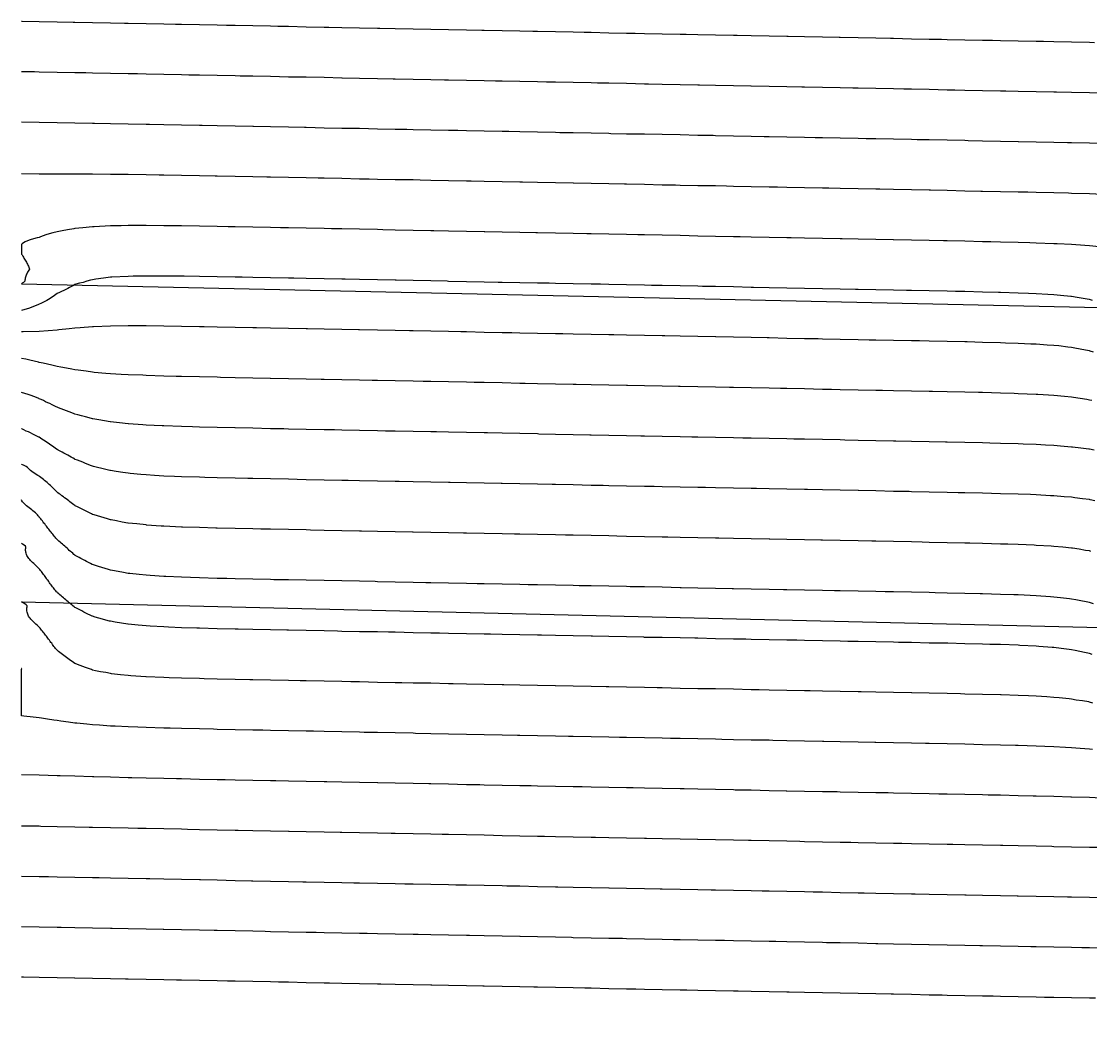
# Model space of a CAD drawing. Header units: metres. Extents: x 2418 to 4584, y 40 to 163.
# Drawn here: x 2418.3 to 2548.5, y 40 to 162.1 of the extents above; entities that cross this region are included whole.
import ezdxf

# ---------------------------------------------------------------- set-up
doc = ezdxf.new("R2010")
doc.units = ezdxf.units.M
for name, color, linetype in [('Contour_Level_10', 7, 'Continuous'), ('Contour_Level_11', 7, 'Continuous'), ('Contour_Level_12', 7, 'Continuous'), ('Contour_Level_13', 7, 'Continuous'), ('Contour_Level_14', 7, 'Continuous'), ('Contour_Level_15', 7, 'Continuous'), ('Contour_Level_16', 7, 'Continuous'), ('Contour_Level_17', 7, 'Continuous'), ('Contour_Level_18', 7, 'Continuous'), ('Contour_Level_19', 7, 'Continuous'), ('Contour_Level_20', 7, 'Continuous'), ('Contour_Level_21', 7, 'Continuous'), ('Contour_Level_22', 7, 'Continuous'), ('Contour_Level_23', 7, 'Continuous'), ('Contour_Level_24', 7, 'Continuous'), ('Contour_Level_25', 7, 'Continuous'), ('Contour_Level_26', 7, 'Continuous'), ('Contour_Level_27', 7, 'Continuous'), ('Contour_Level_8', 7, 'Continuous'), ('Contour_Level_9', 7, 'Continuous')]:
    doc.layers.add(name, color=color, linetype=linetype)

msp = doc.modelspace()

# ---------------------------------------------------------------- linework, layer by layer
at = {"layer": 'Contour_Level_10'}
msp.add_lwpolyline([(2550.55, 147.26), (2548.38, 147.31), (2546.22, 147.35), (2545.7, 147.36), (2544.05, 147.4), (2541.88, 147.44), (2539.74, 147.49), (2539.71, 147.49), (2537.54, 147.53), (2535.38, 147.57), (2533.61, 147.61), (2533.21, 147.62), (2531.04, 147.66), (2528.87, 147.7), (2527.42, 147.73), (2526.7, 147.75), (2524.54, 147.79), (2522.37, 147.83), (2521.2, 147.86), (2520.2, 147.88), (2518.03, 147.92), (2515.86, 147.96), (2514.99, 147.98), (2513.69, 148), (2511.53, 148.05), (2509.36, 148.09), (2508.77, 148.1), (2507.19, 148.13), (2505.02, 148.18), (2502.85, 148.22), (2502.55, 148.23), (2500.69, 148.26), (2498.52, 148.31), (2496.35, 148.35), (2496.33, 148.35), (2494.18, 148.39), (2492.01, 148.43), (2490.11, 148.47), (2489.85, 148.48), (2487.68, 148.52), (2485.51, 148.56), (2483.9, 148.59), (2483.34, 148.61), (2481.17, 148.65), (2479.01, 148.69), (2477.68, 148.72), (2476.84, 148.73), (2474.67, 148.78), (2472.5, 148.82), (2471.46, 148.84), (2470.33, 148.86), (2468.17, 148.91), (2466, 148.95), (2465.24, 148.96), (2463.83, 148.99), (2461.66, 149.03), (2459.49, 149.08), (2459.02, 149.09), (2457.33, 149.12), (2455.16, 149.16), (2452.99, 149.21), (2452.8, 149.21), (2450.82, 149.25), (2448.65, 149.29), (2446.57, 149.33), (2446.48, 149.34), (2444.32, 149.38), (2442.15, 149.42), (2440.31, 149.46), (2439.98, 149.46), (2437.81, 149.5), (2435.64, 149.55), (2433.9, 149.58), (2433.48, 149.59), (2431.31, 149.63), (2429.14, 149.67), (2427.2, 149.7), (2426.97, 149.71), (2424.8, 149.75), (2422.64, 149.78), (2420.47, 149.83), (2420.45, 149.83), (2418.3, 149.87)], dxfattribs=at)
at = {"layer": 'Contour_Level_11'}
msp.add_lwpolyline([(2549.93, 141.08), (2548.38, 141.13), (2546.22, 141.2), (2545.85, 141.21), (2544.05, 141.25), (2541.88, 141.31), (2540.88, 141.33), (2539.71, 141.36), (2537.54, 141.4), (2535.38, 141.45), (2535.14, 141.45), (2533.21, 141.49), (2531.04, 141.54), (2529.04, 141.58), (2528.87, 141.58), (2526.7, 141.62), (2524.54, 141.67), (2522.84, 141.7), (2522.37, 141.71), (2520.2, 141.75), (2518.03, 141.8), (2516.63, 141.82), (2515.86, 141.84), (2513.69, 141.88), (2511.53, 141.92), (2510.41, 141.95), (2509.36, 141.97), (2507.19, 142.01), (2505.02, 142.05), (2504.19, 142.07), (2502.85, 142.1), (2500.69, 142.14), (2498.52, 142.18), (2497.97, 142.19), (2496.35, 142.22), (2494.18, 142.27), (2492.01, 142.31), (2491.76, 142.32), (2489.85, 142.35), (2487.68, 142.4), (2485.54, 142.44), (2485.51, 142.44), (2483.34, 142.48), (2481.17, 142.52), (2479.32, 142.56), (2479.01, 142.57), (2476.84, 142.61), (2474.67, 142.65), (2473.1, 142.68), (2472.5, 142.7), (2470.33, 142.74), (2468.17, 142.78), (2466.88, 142.81), (2466, 142.83), (2463.83, 142.87), (2461.66, 142.91), (2460.66, 142.93), (2459.49, 142.95), (2457.33, 143), (2455.16, 143.04), (2454.44, 143.05), (2452.99, 143.08), (2450.82, 143.13), (2448.65, 143.17), (2448.21, 143.18), (2446.48, 143.21), (2444.32, 143.25), (2442.15, 143.3), (2441.89, 143.3), (2439.98, 143.34), (2437.81, 143.38), (2435.64, 143.41), (2435.07, 143.42), (2433.48, 143.45), (2431.31, 143.48), (2429.14, 143.5), (2426.97, 143.52), (2424.8, 143.53), (2422.64, 143.54), (2421.31, 143.55), (2420.47, 143.55), (2418.3, 143.59)], dxfattribs=at)
at = {"layer": 'Contour_Level_12'}
msp.add_lwpolyline([(2549.59, 134.68), (2548.41, 134.8), (2548.38, 134.81), (2546.71, 134.93), (2546.22, 134.96), (2544.46, 135.05), (2544.05, 135.07), (2541.88, 135.15), (2541.13, 135.17), (2539.71, 135.22), (2537.54, 135.27), (2536.39, 135.3), (2535.38, 135.32), (2533.21, 135.37), (2531.04, 135.41), (2530.61, 135.42), (2528.87, 135.46), (2526.7, 135.5), (2524.54, 135.54), (2524.47, 135.54), (2522.37, 135.59), (2520.2, 135.63), (2518.27, 135.67), (2518.03, 135.67), (2515.86, 135.71), (2513.69, 135.76), (2512.05, 135.79), (2511.53, 135.8), (2509.36, 135.84), (2507.19, 135.89), (2505.83, 135.91), (2505.02, 135.93), (2502.85, 135.97), (2500.69, 136.01), (2499.62, 136.04), (2498.52, 136.06), (2496.35, 136.1), (2494.18, 136.14), (2493.4, 136.16), (2492.01, 136.19), (2489.85, 136.23), (2487.68, 136.27), (2487.18, 136.28), (2485.51, 136.32), (2483.34, 136.36), (2481.17, 136.4), (2480.96, 136.41), (2479.01, 136.44), (2476.84, 136.49), (2474.74, 136.53), (2474.67, 136.53), (2472.5, 136.57), (2470.33, 136.62), (2468.53, 136.65), (2468.17, 136.66), (2466, 136.7), (2463.83, 136.74), (2462.31, 136.77), (2461.66, 136.79), (2459.49, 136.83), (2457.33, 136.87), (2456.09, 136.9), (2455.16, 136.92), (2452.99, 136.96), (2450.82, 137), (2449.85, 137.02), (2448.65, 137.04), (2446.48, 137.09), (2444.32, 137.13), (2443.5, 137.14), (2442.15, 137.17), (2439.98, 137.21), (2437.81, 137.24), (2436.06, 137.27), (2435.64, 137.27), (2433.48, 137.29), (2431.31, 137.28), (2430.45, 137.27), (2429.14, 137.24), (2427.18, 137.14), (2426.97, 137.13), (2425.8, 137.02), (2424.8, 136.92), (2424.67, 136.9), (2423.93, 136.77), (2423.26, 136.65), (2422.65, 136.53), (2422.64, 136.53), (2422.14, 136.41), (2421.69, 136.28), (2421.29, 136.16), (2420.94, 136.04), (2420.63, 135.91), (2420.47, 135.84), (2420.24, 135.79), (2419.76, 135.67), (2419.36, 135.54), (2419.03, 135.42), (2418.77, 135.3), (2418.56, 135.17), (2418.39, 135.05), (2418.3, 134.96), (2418.3, 133.86), (2418.32, 133.82), (2418.39, 133.7), (2418.46, 133.57), (2418.54, 133.45), (2418.61, 133.33), (2418.69, 133.2), (2418.77, 133.08), (2418.84, 132.96), (2418.91, 132.83), (2418.98, 132.71), (2419.04, 132.59), (2419.1, 132.47), (2419.16, 132.34), (2419.21, 132.22), (2419.26, 132.1), (2419.28, 131.97), (2419.2, 131.85), (2419.13, 131.73), (2419.06, 131.6), (2419, 131.48), (2418.94, 131.36), (2418.89, 131.23), (2418.84, 131.11), (2418.8, 130.99), (2418.78, 130.86), (2418.75, 130.74), (2418.74, 130.62), (2418.72, 130.5), (2418.55, 130.37), (2418.38, 130.25), (2418.3, 130.19), (2557.06, 127.13)], dxfattribs=at)
at = {"layer": 'Contour_Level_13'}
msp.add_lwpolyline([(2548.76, 128.16), (2548.38, 128.27), (2548.34, 128.28), (2547.63, 128.4), (2546.91, 128.53), (2546.22, 128.64), (2546.13, 128.65), (2544.87, 128.77), (2544.05, 128.85), (2543.31, 128.89), (2541.88, 128.98), (2540.96, 129.02), (2539.71, 129.07), (2537.54, 129.14), (2537.32, 129.14), (2535.38, 129.19), (2533.21, 129.24), (2532.08, 129.26), (2531.04, 129.29), (2528.87, 129.33), (2526.7, 129.38), (2526.09, 129.39), (2524.54, 129.42), (2522.37, 129.46), (2520.2, 129.5), (2519.91, 129.51), (2518.03, 129.55), (2515.86, 129.59), (2513.69, 129.63), (2513.69, 129.63), (2511.53, 129.68), (2509.36, 129.72), (2507.48, 129.76), (2507.19, 129.76), (2505.02, 129.81), (2502.85, 129.85), (2501.26, 129.88), (2500.69, 129.89), (2498.52, 129.93), (2496.35, 129.98), (2495.04, 130), (2494.18, 130.02), (2492.01, 130.06), (2489.85, 130.11), (2488.82, 130.13), (2487.68, 130.15), (2485.51, 130.19), (2483.34, 130.23), (2482.6, 130.25), (2481.17, 130.28), (2479.01, 130.32), (2476.84, 130.36), (2476.39, 130.37), (2474.67, 130.41), (2472.5, 130.45), (2470.33, 130.49), (2470.17, 130.5), (2468.17, 130.54), (2466, 130.58), (2463.95, 130.62), (2463.83, 130.62), (2461.66, 130.66), (2459.49, 130.71), (2457.73, 130.74), (2457.33, 130.75), (2455.16, 130.79), (2452.99, 130.84), (2451.5, 130.86), (2450.82, 130.88), (2448.65, 130.92), (2446.48, 130.96), (2445.2, 130.99), (2444.32, 131), (2442.15, 131.05), (2439.98, 131.08), (2438.14, 131.11), (2437.81, 131.12), (2435.64, 131.14), (2433.48, 131.14), (2431.91, 131.11), (2431.31, 131.1), (2429.33, 130.99), (2429.14, 130.98), (2428.29, 130.86), (2427.35, 130.74), (2426.97, 130.69), (2426.71, 130.62), (2426.27, 130.5), (2425.83, 130.37), (2425.38, 130.25), (2424.94, 130.13), (2424.8, 130.09), (2424.64, 130), (2424.41, 129.88), (2424.18, 129.76), (2423.94, 129.63), (2423.7, 129.51), (2423.45, 129.39), (2423.2, 129.26), (2422.94, 129.14), (2422.66, 129.02), (2422.64, 129.01), (2422.5, 128.89), (2422.33, 128.77), (2422.16, 128.65), (2421.98, 128.53), (2421.79, 128.4), (2421.59, 128.28), (2421.38, 128.16), (2421.15, 128.03), (2420.91, 127.91), (2420.65, 127.79), (2420.47, 127.71), (2420.37, 127.66), (2420.09, 127.54), (2419.79, 127.42), (2419.5, 127.29), (2419.17, 127.17), (2418.73, 127.05), (2418.3, 126.94)], dxfattribs=at)
at = {"layer": 'Contour_Level_14'}
msp.add_lwpolyline([(2548.87, 121.88), (2548.48, 122), (2548.38, 122.03), (2547.9, 122.12), (2547.24, 122.25), (2546.59, 122.37), (2546.22, 122.44), (2545.74, 122.49), (2544.64, 122.62), (2544.05, 122.68), (2543.24, 122.74), (2541.88, 122.83), (2541.25, 122.86), (2539.71, 122.93), (2538.15, 122.98), (2537.54, 123.01), (2535.38, 123.06), (2533.49, 123.11), (2533.21, 123.11), (2531.04, 123.16), (2528.87, 123.21), (2527.69, 123.23), (2526.7, 123.25), (2524.54, 123.29), (2522.37, 123.34), (2521.54, 123.35), (2520.2, 123.38), (2518.03, 123.42), (2515.86, 123.47), (2515.33, 123.48), (2513.69, 123.51), (2511.53, 123.55), (2509.36, 123.6), (2509.12, 123.6), (2507.19, 123.64), (2505.02, 123.68), (2502.9, 123.72), (2502.85, 123.72), (2500.69, 123.77), (2498.52, 123.81), (2496.68, 123.85), (2496.35, 123.85), (2494.18, 123.9), (2492.01, 123.94), (2490.46, 123.97), (2489.85, 123.98), (2487.68, 124.03), (2485.51, 124.07), (2484.25, 124.09), (2483.34, 124.11), (2481.17, 124.15), (2479.01, 124.2), (2478.03, 124.22), (2476.84, 124.24), (2474.67, 124.28), (2472.5, 124.33), (2471.81, 124.34), (2470.33, 124.37), (2468.17, 124.41), (2466, 124.45), (2465.59, 124.46), (2463.83, 124.5), (2461.66, 124.54), (2459.49, 124.58), (2459.37, 124.59), (2457.33, 124.63), (2455.16, 124.67), (2453.15, 124.71), (2452.99, 124.71), (2450.82, 124.75), (2448.65, 124.8), (2446.92, 124.83), (2446.48, 124.84), (2444.32, 124.88), (2442.15, 124.93), (2440.56, 124.95), (2439.98, 124.97), (2437.81, 125), (2435.64, 125.04), (2433.48, 125.06), (2431.31, 125.07), (2429.14, 125.04), (2427.09, 124.95), (2426.97, 124.95), (2425.46, 124.83), (2424.8, 124.79), (2424.13, 124.71), (2422.88, 124.59), (2422.64, 124.56), (2421.58, 124.46), (2420.47, 124.38), (2418.53, 124.34), (2418.3, 124.34)], dxfattribs=at)
at = {"layer": 'Contour_Level_15'}
msp.add_lwpolyline([(2548.68, 115.97), (2548.38, 116.04), (2548.06, 116.09), (2547.26, 116.21), (2546.46, 116.34), (2546.22, 116.37), (2545.33, 116.46), (2544.06, 116.58), (2544.05, 116.58), (2542.09, 116.71), (2541.88, 116.72), (2539.71, 116.81), (2539.21, 116.83), (2537.54, 116.88), (2535.38, 116.94), (2534.89, 116.95), (2533.21, 116.99), (2531.04, 117.04), (2529.27, 117.08), (2528.87, 117.08), (2526.7, 117.13), (2524.54, 117.17), (2523.17, 117.2), (2522.37, 117.21), (2520.2, 117.26), (2518.03, 117.3), (2516.98, 117.32), (2515.86, 117.34), (2513.69, 117.39), (2511.53, 117.43), (2510.76, 117.44), (2509.36, 117.47), (2507.19, 117.52), (2505.02, 117.56), (2504.54, 117.57), (2502.85, 117.6), (2500.69, 117.64), (2498.52, 117.69), (2498.32, 117.69), (2496.35, 117.73), (2494.18, 117.77), (2492.11, 117.81), (2492.01, 117.82), (2489.85, 117.86), (2487.68, 117.9), (2485.89, 117.94), (2485.51, 117.94), (2483.34, 117.99), (2481.17, 118.03), (2479.67, 118.06), (2479.01, 118.07), (2476.84, 118.12), (2474.67, 118.16), (2473.45, 118.18), (2472.5, 118.2), (2470.33, 118.24), (2468.17, 118.29), (2467.23, 118.31), (2466, 118.33), (2463.83, 118.37), (2461.66, 118.42), (2461.02, 118.43), (2459.49, 118.46), (2457.33, 118.5), (2455.16, 118.55), (2454.8, 118.55), (2452.99, 118.59), (2450.82, 118.63), (2448.65, 118.67), (2448.61, 118.68), (2446.48, 118.72), (2444.32, 118.76), (2442.57, 118.8), (2442.15, 118.81), (2439.98, 118.85), (2437.81, 118.9), (2437.14, 118.92), (2435.64, 118.96), (2433.48, 119.03), (2433.08, 119.05), (2431.31, 119.12), (2430.44, 119.17), (2429.14, 119.24), (2428.59, 119.29), (2427.15, 119.41), (2426.97, 119.43), (2426.17, 119.54), (2425.21, 119.66), (2424.8, 119.71), (2424.44, 119.78), (2423.8, 119.91), (2423.12, 120.03), (2422.64, 120.11), (2422.48, 120.15), (2422, 120.28), (2421.5, 120.4), (2420.96, 120.52), (2420.47, 120.63), (2420.39, 120.65), (2419.85, 120.77), (2419.33, 120.89), (2418.83, 121.02), (2418.3, 121.11)], dxfattribs=at)
at = {"layer": 'Contour_Level_16'}
msp.add_lwpolyline([(2548.96, 109.93), (2548.38, 110.05), (2548.31, 110.06), (2547.32, 110.18), (2546.33, 110.3), (2546.22, 110.32), (2544.88, 110.43), (2544.05, 110.49), (2543.02, 110.55), (2541.88, 110.61), (2540.33, 110.67), (2539.71, 110.7), (2537.54, 110.76), (2536.27, 110.8), (2535.38, 110.82), (2533.21, 110.87), (2531.04, 110.92), (2530.85, 110.92), (2528.87, 110.96), (2526.7, 111), (2524.8, 111.04), (2524.54, 111.05), (2522.37, 111.09), (2520.2, 111.13), (2518.61, 111.17), (2518.03, 111.18), (2515.86, 111.22), (2513.69, 111.26), (2512.4, 111.29), (2511.53, 111.31), (2509.36, 111.35), (2507.19, 111.39), (2506.18, 111.41), (2505.02, 111.43), (2502.85, 111.48), (2500.69, 111.52), (2499.97, 111.53), (2498.52, 111.56), (2496.35, 111.61), (2494.18, 111.65), (2493.75, 111.66), (2492.01, 111.69), (2489.85, 111.73), (2487.68, 111.78), (2487.53, 111.78), (2485.51, 111.82), (2483.34, 111.86), (2481.31, 111.9), (2481.17, 111.91), (2479.01, 111.95), (2476.84, 111.99), (2475.09, 112.03), (2474.67, 112.04), (2472.5, 112.08), (2470.33, 112.12), (2468.87, 112.15), (2468.17, 112.16), (2466, 112.21), (2463.83, 112.25), (2462.66, 112.27), (2461.66, 112.29), (2459.49, 112.34), (2457.33, 112.38), (2456.45, 112.4), (2455.16, 112.42), (2452.99, 112.47), (2450.82, 112.51), (2450.27, 112.52), (2448.65, 112.55), (2446.48, 112.6), (2444.32, 112.64), (2444.28, 112.64), (2442.15, 112.69), (2439.98, 112.74), (2439.14, 112.77), (2437.81, 112.8), (2435.64, 112.88), (2435.44, 112.89), (2433.48, 112.98), (2433.08, 113.01), (2431.35, 113.14), (2431.31, 113.14), (2430.23, 113.26), (2429.14, 113.38), (2429.12, 113.38), (2428.43, 113.5), (2427.73, 113.63), (2427.01, 113.75), (2426.97, 113.76), (2426.55, 113.87), (2426.1, 114), (2425.64, 114.12), (2425.18, 114.24), (2424.8, 114.34), (2424.74, 114.37), (2424.43, 114.49), (2424.12, 114.61), (2423.81, 114.74), (2423.48, 114.86), (2423.15, 114.98), (2422.82, 115.11), (2422.64, 115.17), (2422.52, 115.23), (2422.28, 115.35), (2422.03, 115.47), (2421.78, 115.6), (2421.52, 115.72), (2421.25, 115.84), (2420.98, 115.97), (2420.71, 116.09), (2420.47, 116.19), (2420.43, 116.21), (2420.15, 116.34), (2419.83, 116.46), (2419.49, 116.58), (2419.12, 116.71), (2418.73, 116.83), (2418.31, 116.95), (2418.3, 116.95)], dxfattribs=at)
at = {"layer": 'Contour_Level_17'}
msp.add_lwpolyline([(2549.06, 103.78), (2548.47, 103.9), (2548.38, 103.92), (2547.56, 104.02), (2546.6, 104.15), (2546.22, 104.2), (2545.3, 104.27), (2544.05, 104.37), (2543.66, 104.39), (2541.88, 104.49), (2541.19, 104.52), (2539.71, 104.57), (2537.55, 104.64), (2537.54, 104.64), (2535.38, 104.7), (2533.21, 104.74), (2532.38, 104.76), (2531.04, 104.79), (2528.87, 104.84), (2526.7, 104.88), (2526.42, 104.89), (2524.54, 104.92), (2522.37, 104.97), (2520.25, 105.01), (2520.2, 105.01), (2518.03, 105.05), (2515.86, 105.1), (2514.04, 105.13), (2513.69, 105.14), (2511.53, 105.18), (2509.36, 105.22), (2507.83, 105.26), (2507.19, 105.27), (2505.02, 105.31), (2502.85, 105.35), (2501.61, 105.38), (2500.69, 105.4), (2498.52, 105.44), (2496.35, 105.48), (2495.39, 105.5), (2494.18, 105.53), (2492.01, 105.57), (2489.85, 105.61), (2489.17, 105.62), (2487.68, 105.65), (2485.51, 105.7), (2483.34, 105.74), (2482.95, 105.75), (2481.17, 105.78), (2479.01, 105.83), (2476.84, 105.87), (2476.73, 105.87), (2474.67, 105.91), (2472.5, 105.95), (2470.52, 105.99), (2470.33, 106), (2468.17, 106.04), (2466, 106.08), (2464.3, 106.12), (2463.83, 106.13), (2461.66, 106.17), (2459.49, 106.21), (2458.09, 106.24), (2457.33, 106.26), (2455.16, 106.3), (2452.99, 106.34), (2451.9, 106.36), (2450.82, 106.39), (2448.65, 106.43), (2446.48, 106.47), (2445.9, 106.49), (2444.32, 106.52), (2442.15, 106.57), (2440.65, 106.61), (2439.98, 106.63), (2437.81, 106.7), (2436.93, 106.73), (2435.64, 106.79), (2434.5, 106.86), (2433.48, 106.92), (2432.83, 106.98), (2431.53, 107.1), (2431.31, 107.12), (2430.64, 107.23), (2429.84, 107.35), (2429.14, 107.45), (2429.07, 107.47), (2428.58, 107.59), (2428.09, 107.72), (2427.59, 107.84), (2427.08, 107.96), (2426.97, 107.99), (2426.73, 108.09), (2426.42, 108.21), (2426.1, 108.33), (2425.78, 108.46), (2425.46, 108.58), (2425.13, 108.7), (2424.8, 108.82), (2424.8, 108.83), (2424.59, 108.95), (2424.38, 109.07), (2424.16, 109.2), (2423.94, 109.32), (2423.72, 109.44), (2423.49, 109.56), (2423.26, 109.69), (2423.03, 109.81), (2422.8, 109.93), (2422.64, 110.02), (2422.58, 110.06), (2422.41, 110.18), (2422.25, 110.3), (2422.07, 110.43), (2421.9, 110.55), (2421.73, 110.67), (2421.55, 110.8), (2421.37, 110.92), (2421.19, 111.04), (2421, 111.17), (2420.81, 111.29), (2420.62, 111.41), (2420.47, 111.51), (2420.42, 111.53), (2420.19, 111.66), (2419.95, 111.78), (2419.69, 111.9), (2419.42, 112.03), (2419.15, 112.15), (2418.88, 112.27), (2418.61, 112.4), (2418.35, 112.52), (2418.3, 112.55)], dxfattribs=at)
at = {"layer": 'Contour_Level_18'}
msp.add_lwpolyline([(2548.57, 97.62), (2548.38, 97.67), (2547.91, 97.74), (2547.13, 97.87), (2546.34, 97.99), (2546.22, 98.01), (2545.14, 98.11), (2544.05, 98.22), (2543.73, 98.24), (2541.88, 98.35), (2541.66, 98.36), (2539.71, 98.44), (2538.45, 98.48), (2537.54, 98.51), (2535.38, 98.57), (2533.8, 98.61), (2533.21, 98.62), (2531.04, 98.67), (2528.87, 98.71), (2528.02, 98.73), (2526.7, 98.76), (2524.54, 98.8), (2522.37, 98.84), (2521.89, 98.85), (2520.2, 98.89), (2518.03, 98.93), (2515.86, 98.97), (2515.68, 98.98), (2513.69, 99.02), (2511.53, 99.06), (2509.47, 99.1), (2509.36, 99.1), (2507.19, 99.14), (2505.02, 99.19), (2503.25, 99.22), (2502.85, 99.23), (2500.69, 99.27), (2498.52, 99.32), (2497.03, 99.35), (2496.35, 99.36), (2494.18, 99.4), (2492.01, 99.44), (2490.81, 99.47), (2489.85, 99.49), (2487.68, 99.53), (2485.51, 99.57), (2484.59, 99.59), (2483.34, 99.62), (2481.17, 99.66), (2479.01, 99.7), (2478.38, 99.71), (2476.84, 99.75), (2474.67, 99.79), (2472.5, 99.83), (2472.16, 99.84), (2470.33, 99.87), (2468.17, 99.92), (2466, 99.96), (2465.94, 99.96), (2463.83, 100), (2461.66, 100.05), (2459.73, 100.08), (2459.49, 100.09), (2457.33, 100.13), (2455.16, 100.17), (2453.53, 100.21), (2452.99, 100.22), (2450.82, 100.26), (2448.65, 100.31), (2447.47, 100.33), (2446.48, 100.35), (2444.32, 100.4), (2442.15, 100.45), (2442, 100.45), (2439.98, 100.51), (2437.93, 100.58), (2437.81, 100.58), (2435.64, 100.68), (2435.34, 100.7), (2433.53, 100.82), (2433.48, 100.83), (2432.37, 100.95), (2431.31, 101.06), (2431.27, 101.07), (2430.59, 101.19), (2429.9, 101.32), (2429.22, 101.44), (2429.14, 101.45), (2428.78, 101.56), (2428.38, 101.68), (2427.98, 101.81), (2427.57, 101.93), (2427.16, 102.05), (2426.97, 102.11), (2426.84, 102.18), (2426.6, 102.3), (2426.36, 102.42), (2426.11, 102.55), (2425.87, 102.67), (2425.62, 102.79), (2425.37, 102.92), (2425.12, 103.04), (2424.87, 103.16), (2424.8, 103.19), (2424.69, 103.29), (2424.54, 103.41), (2424.38, 103.53), (2424.22, 103.65), (2424.06, 103.78), (2423.9, 103.9), (2423.74, 104.02), (2423.57, 104.15), (2423.41, 104.27), (2423.24, 104.39), (2423.07, 104.52), (2422.9, 104.64), (2422.72, 104.76), (2422.64, 104.82), (2422.58, 104.89), (2422.46, 105.01), (2422.34, 105.13), (2422.21, 105.26), (2422.09, 105.38), (2421.96, 105.5), (2421.83, 105.62), (2421.69, 105.75), (2421.56, 105.87), (2421.42, 105.99), (2421.27, 106.12), (2421.12, 106.24), (2420.98, 106.36), (2420.82, 106.49), (2420.67, 106.61), (2420.51, 106.73), (2420.47, 106.77), (2420.32, 106.86), (2420.12, 106.98), (2419.93, 107.1), (2419.75, 107.23), (2419.58, 107.35), (2419.42, 107.47), (2419.28, 107.59), (2419.16, 107.72), (2419.05, 107.84), (2418.88, 107.96), (2418.63, 108.09), (2418.36, 108.21), (2418.3, 108.24)], dxfattribs=at)
at = {"layer": 'Contour_Level_19'}
msp.add_lwpolyline([(2548.9, 91.22), (2548.52, 91.34), (2548.38, 91.39), (2547.98, 91.47), (2547.35, 91.59), (2546.71, 91.71), (2546.22, 91.81), (2545.96, 91.83), (2544.88, 91.96), (2544.05, 92.05), (2543.65, 92.08), (2541.91, 92.2), (2541.88, 92.21), (2539.71, 92.31), (2539.18, 92.33), (2537.54, 92.38), (2535.38, 92.44), (2535.09, 92.45), (2533.21, 92.5), (2531.04, 92.54), (2529.59, 92.57), (2528.87, 92.59), (2526.7, 92.63), (2524.54, 92.68), (2523.52, 92.7), (2522.37, 92.72), (2520.2, 92.76), (2518.03, 92.81), (2517.32, 92.82), (2515.86, 92.85), (2513.69, 92.89), (2511.53, 92.93), (2511.11, 92.94), (2509.36, 92.98), (2507.19, 93.02), (2505.02, 93.06), (2504.89, 93.07), (2502.85, 93.11), (2500.69, 93.15), (2498.67, 93.19), (2498.52, 93.19), (2496.35, 93.24), (2494.18, 93.28), (2492.45, 93.31), (2492.01, 93.32), (2489.85, 93.36), (2487.68, 93.41), (2486.24, 93.44), (2485.51, 93.45), (2483.34, 93.49), (2481.17, 93.54), (2480.02, 93.56), (2479.01, 93.58), (2476.84, 93.62), (2474.67, 93.66), (2473.8, 93.68), (2472.5, 93.71), (2470.33, 93.75), (2468.17, 93.79), (2467.58, 93.8), (2466, 93.84), (2463.83, 93.88), (2461.66, 93.92), (2461.37, 93.93), (2459.49, 93.97), (2457.33, 94.01), (2455.16, 94.05), (2455.16, 94.05), (2452.99, 94.09), (2450.82, 94.14), (2449.04, 94.17), (2448.65, 94.18), (2446.48, 94.23), (2444.32, 94.27), (2443.34, 94.3), (2442.15, 94.33), (2439.98, 94.38), (2438.88, 94.42), (2437.81, 94.46), (2435.88, 94.54), (2435.64, 94.55), (2433.97, 94.67), (2433.48, 94.7), (2432.65, 94.79), (2431.51, 94.91), (2431.31, 94.93), (2430.75, 95.04), (2430.07, 95.16), (2429.4, 95.28), (2429.14, 95.33), (2428.9, 95.41), (2428.5, 95.53), (2428.1, 95.65), (2427.71, 95.77), (2427.32, 95.9), (2426.97, 96.01), (2426.94, 96.02), (2426.71, 96.14), (2426.48, 96.27), (2426.25, 96.39), (2426.02, 96.51), (2425.79, 96.64), (2425.56, 96.76), (2425.33, 96.88), (2425.1, 97.01), (2424.87, 97.13), (2424.8, 97.16), (2424.7, 97.25), (2424.56, 97.38), (2424.42, 97.5), (2424.28, 97.62), (2424.14, 97.74), (2424, 97.87), (2423.86, 97.99), (2423.72, 98.11), (2423.58, 98.24), (2423.44, 98.36), (2423.29, 98.48), (2423.15, 98.61), (2423.01, 98.73), (2422.87, 98.85), (2422.73, 98.98), (2422.64, 99.06), (2422.6, 99.1), (2422.51, 99.22), (2422.41, 99.35), (2422.31, 99.47), (2422.21, 99.59), (2422.12, 99.71), (2422.02, 99.84), (2421.92, 99.96), (2421.82, 100.08), (2421.73, 100.21), (2421.63, 100.33), (2421.53, 100.45), (2421.44, 100.58), (2421.34, 100.7), (2421.24, 100.82), (2421.15, 100.95), (2421.05, 101.07), (2420.96, 101.19), (2420.86, 101.32), (2420.76, 101.44), (2420.66, 101.56), (2420.56, 101.68), (2420.47, 101.8), (2420.46, 101.81), (2420.36, 101.93), (2420.25, 102.05), (2420.13, 102.18), (2420, 102.3), (2419.86, 102.42), (2419.71, 102.55), (2419.56, 102.67), (2419.4, 102.79), (2419.24, 102.92), (2419.09, 103.04), (2418.94, 103.16), (2418.8, 103.29), (2418.67, 103.41), (2418.55, 103.53), (2418.44, 103.65), (2418.36, 103.78), (2418.3, 103.88)], dxfattribs=at)
at = {"layer": 'Contour_Level_20'}
msp.add_lwpolyline([(2548.73, 85.06), (2548.39, 85.19), (2548.38, 85.19), (2547.8, 85.31), (2547.21, 85.43), (2546.63, 85.56), (2546.22, 85.64), (2545.92, 85.68), (2544.93, 85.8), (2544.05, 85.91), (2543.86, 85.92), (2542.23, 86.05), (2541.88, 86.07), (2539.92, 86.17), (2539.71, 86.18), (2537.54, 86.26), (2536.27, 86.29), (2535.38, 86.32), (2533.21, 86.37), (2531.13, 86.42), (2531.04, 86.42), (2528.87, 86.46), (2526.7, 86.51), (2525.14, 86.54), (2524.54, 86.55), (2522.37, 86.6), (2520.2, 86.64), (2518.96, 86.66), (2518.03, 86.68), (2515.86, 86.73), (2513.69, 86.77), (2512.75, 86.79), (2511.53, 86.81), (2509.36, 86.85), (2507.19, 86.9), (2506.53, 86.91), (2505.02, 86.94), (2502.85, 86.98), (2500.69, 87.03), (2500.31, 87.03), (2498.52, 87.07), (2496.35, 87.11), (2494.18, 87.15), (2494.1, 87.16), (2492.01, 87.2), (2489.85, 87.24), (2487.88, 87.28), (2487.68, 87.28), (2485.51, 87.33), (2483.34, 87.37), (2481.66, 87.4), (2481.17, 87.41), (2479.01, 87.45), (2476.84, 87.5), (2475.44, 87.53), (2474.67, 87.54), (2472.5, 87.58), (2470.33, 87.63), (2469.22, 87.65), (2468.17, 87.67), (2466, 87.71), (2463.83, 87.76), (2463.01, 87.77), (2461.66, 87.8), (2459.49, 87.84), (2457.33, 87.88), (2456.8, 87.89), (2455.16, 87.93), (2452.99, 87.97), (2450.82, 88.01), (2450.63, 88.02), (2448.65, 88.06), (2446.48, 88.1), (2444.69, 88.14), (2444.32, 88.15), (2442.15, 88.2), (2439.98, 88.25), (2439.67, 88.26), (2437.81, 88.32), (2436.22, 88.39), (2435.64, 88.41), (2433.99, 88.51), (2433.48, 88.54), (2432.51, 88.63), (2431.31, 88.75), (2431.26, 88.76), (2430.49, 88.88), (2429.73, 89), (2429.14, 89.1), (2429.04, 89.13), (2428.6, 89.25), (2428.16, 89.37), (2427.73, 89.5), (2427.29, 89.62), (2426.97, 89.71), (2426.91, 89.74), (2426.66, 89.86), (2426.41, 89.99), (2426.16, 90.11), (2425.91, 90.23), (2425.66, 90.36), (2425.42, 90.48), (2425.17, 90.6), (2424.93, 90.73), (2424.8, 90.79), (2424.73, 90.85), (2424.58, 90.97), (2424.44, 91.1), (2424.29, 91.22), (2424.14, 91.34), (2424, 91.47), (2423.85, 91.59), (2423.71, 91.71), (2423.56, 91.83), (2423.42, 91.96), (2423.27, 92.08), (2423.13, 92.2), (2422.99, 92.33), (2422.85, 92.45), (2422.7, 92.57), (2422.64, 92.63), (2422.59, 92.7), (2422.49, 92.82), (2422.39, 92.94), (2422.29, 93.07), (2422.2, 93.19), (2422.1, 93.31), (2422.01, 93.44), (2421.91, 93.56), (2421.82, 93.68), (2421.73, 93.8), (2421.64, 93.93), (2421.55, 94.05), (2421.46, 94.17), (2421.37, 94.3), (2421.28, 94.42), (2421.19, 94.54), (2421.1, 94.67), (2421, 94.79), (2420.91, 94.91), (2420.82, 95.04), (2420.73, 95.16), (2420.63, 95.28), (2420.54, 95.41), (2420.47, 95.49), (2420.43, 95.53), (2420.32, 95.65), (2420.2, 95.77), (2420.07, 95.9), (2419.94, 96.02), (2419.81, 96.14), (2419.67, 96.27), (2419.55, 96.39), (2419.42, 96.51), (2419.31, 96.64), (2419.21, 96.76), (2419.12, 96.88), (2419.04, 97.01), (2418.97, 97.13), (2418.92, 97.25), (2418.88, 97.38), (2418.85, 97.5), (2418.83, 97.62), (2418.82, 97.74), (2418.82, 97.87), (2418.83, 97.99), (2418.84, 98.11), (2418.81, 98.24), (2418.64, 98.36), (2418.44, 98.48), (2418.3, 98.57)], dxfattribs=at)
at = {"layer": 'Contour_Level_21'}
msp.add_lwpolyline([(2548.79, 79.15), (2548.38, 79.26), (2548.3, 79.28), (2547.53, 79.4), (2546.78, 79.52), (2546.22, 79.62), (2545.93, 79.65), (2544.71, 79.77), (2544.05, 79.84), (2543.18, 79.89), (2541.88, 79.98), (2540.98, 80.02), (2539.71, 80.07), (2537.65, 80.14), (2537.54, 80.14), (2535.38, 80.2), (2533.21, 80.25), (2532.67, 80.26), (2531.04, 80.3), (2528.87, 80.34), (2526.77, 80.38), (2526.7, 80.39), (2524.54, 80.43), (2522.37, 80.47), (2520.6, 80.51), (2520.2, 80.52), (2518.03, 80.56), (2515.86, 80.6), (2514.39, 80.63), (2513.69, 80.64), (2511.53, 80.69), (2509.36, 80.73), (2508.17, 80.75), (2507.19, 80.77), (2505.02, 80.82), (2502.85, 80.86), (2501.96, 80.88), (2500.69, 80.9), (2498.52, 80.94), (2496.35, 80.99), (2495.74, 81), (2494.18, 81.03), (2492.01, 81.07), (2489.85, 81.12), (2489.52, 81.12), (2487.68, 81.16), (2485.51, 81.2), (2483.34, 81.25), (2483.3, 81.25), (2481.17, 81.29), (2479.01, 81.33), (2477.08, 81.37), (2476.84, 81.37), (2474.67, 81.42), (2472.5, 81.46), (2470.87, 81.49), (2470.33, 81.5), (2468.17, 81.55), (2466, 81.59), (2464.65, 81.62), (2463.83, 81.63), (2461.66, 81.67), (2459.49, 81.72), (2458.43, 81.74), (2457.33, 81.76), (2455.16, 81.8), (2452.99, 81.85), (2452.24, 81.86), (2450.82, 81.89), (2448.65, 81.93), (2446.48, 81.98), (2446.14, 81.98), (2444.32, 82.02), (2442.15, 82.07), (2440.57, 82.11), (2439.98, 82.12), (2437.81, 82.18), (2436.31, 82.23), (2435.64, 82.25), (2433.48, 82.35), (2433.45, 82.35), (2431.64, 82.48), (2431.31, 82.5), (2430.39, 82.6), (2429.29, 82.72), (2429.14, 82.74), (2428.57, 82.85), (2427.94, 82.97), (2427.32, 83.09), (2426.97, 83.16), (2426.82, 83.22), (2426.47, 83.34), (2426.12, 83.46), (2425.79, 83.59), (2425.47, 83.71), (2425.15, 83.83), (2424.84, 83.95), (2424.8, 83.97), (2424.64, 84.08), (2424.47, 84.2), (2424.29, 84.32), (2424.12, 84.45), (2423.95, 84.57), (2423.78, 84.69), (2423.62, 84.82), (2423.46, 84.94), (2423.3, 85.06), (2423.14, 85.19), (2422.99, 85.31), (2422.84, 85.43), (2422.69, 85.56), (2422.64, 85.6), (2422.57, 85.68), (2422.47, 85.8), (2422.37, 85.92), (2422.27, 86.05), (2422.18, 86.17), (2422.08, 86.29), (2421.99, 86.42), (2421.9, 86.54), (2421.8, 86.66), (2421.71, 86.79), (2421.62, 86.91), (2421.53, 87.03), (2421.44, 87.16), (2421.34, 87.28), (2421.25, 87.4), (2421.15, 87.53), (2421.06, 87.65), (2420.96, 87.77), (2420.86, 87.89), (2420.76, 88.02), (2420.67, 88.14), (2420.57, 88.26), (2420.47, 88.38), (2420.46, 88.39), (2420.34, 88.51), (2420.21, 88.63), (2420.07, 88.76), (2419.94, 88.88), (2419.81, 89), (2419.68, 89.13), (2419.56, 89.25), (2419.45, 89.37), (2419.35, 89.5), (2419.26, 89.62), (2419.18, 89.74), (2419.12, 89.86), (2419.07, 89.99), (2419.03, 90.11), (2419, 90.23), (2418.98, 90.36), (2418.97, 90.48), (2418.97, 90.6), (2418.98, 90.73), (2418.99, 90.85), (2419.01, 90.97), (2418.89, 91.1), (2418.71, 91.22), (2418.52, 91.34), (2418.32, 91.47), (2418.3, 91.48), (4565.81, 40)], dxfattribs=at)
at = {"layer": 'Contour_Level_22'}
msp.add_lwpolyline([(2548.75, 73.49), (2548.38, 73.53), (2547.26, 73.61), (2546.22, 73.69), (2545.45, 73.74), (2544.05, 73.81), (2542.95, 73.86), (2541.88, 73.9), (2539.71, 73.97), (2539.37, 73.98), (2537.54, 74.03), (2535.38, 74.08), (2534.31, 74.11), (2533.21, 74.13), (2531.04, 74.17), (2528.87, 74.22), (2528.4, 74.23), (2526.7, 74.26), (2524.54, 74.31), (2522.37, 74.35), (2522.24, 74.35), (2520.2, 74.39), (2518.03, 74.43), (2516.03, 74.47), (2515.86, 74.48), (2513.69, 74.52), (2511.53, 74.56), (2509.82, 74.6), (2509.36, 74.61), (2507.19, 74.65), (2505.02, 74.69), (2503.6, 74.72), (2502.85, 74.74), (2500.69, 74.78), (2498.52, 74.82), (2497.38, 74.84), (2496.35, 74.86), (2494.18, 74.91), (2492.01, 74.95), (2491.16, 74.97), (2489.85, 74.99), (2487.68, 75.04), (2485.51, 75.08), (2484.94, 75.09), (2483.34, 75.12), (2481.17, 75.16), (2479.01, 75.21), (2478.73, 75.21), (2476.84, 75.25), (2474.67, 75.29), (2472.51, 75.34), (2472.5, 75.34), (2470.33, 75.38), (2468.17, 75.42), (2466.29, 75.46), (2466, 75.47), (2463.83, 75.51), (2461.66, 75.55), (2460.07, 75.58), (2459.49, 75.59), (2457.33, 75.64), (2455.16, 75.68), (2453.86, 75.71), (2452.99, 75.72), (2450.82, 75.77), (2448.65, 75.81), (2447.69, 75.83), (2446.48, 75.85), (2444.32, 75.9), (2442.15, 75.94), (2441.7, 75.95), (2439.98, 75.99), (2437.81, 76.04), (2436.43, 76.08), (2435.64, 76.1), (2433.48, 76.16), (2432.49, 76.2), (2431.31, 76.24), (2429.74, 76.32), (2429.14, 76.35), (2427.8, 76.44), (2426.97, 76.5), (2426.29, 76.57), (2425.04, 76.69), (2424.8, 76.72), (2424.03, 76.81), (2423.12, 76.94), (2422.64, 77.01), (2422.27, 77.06), (2421.47, 77.18), (2420.74, 77.31), (2420.47, 77.36), (2419.74, 77.43), (2418.61, 77.55), (2418.3, 77.59), (2418.3, 83.2), (2418.31, 83.22), (2418.35, 83.34), (2418.3, 83.37)], dxfattribs=at)
at = {"layer": 'Contour_Level_23'}
msp.add_lwpolyline([(2549.79, 67.58), (2548.38, 67.63), (2546.22, 67.7), (2546.1, 67.7), (2544.05, 67.76), (2541.88, 67.82), (2541.55, 67.83), (2539.71, 67.87), (2537.54, 67.92), (2536.07, 67.95), (2535.38, 67.96), (2533.21, 68.01), (2531.04, 68.05), (2530.06, 68.07), (2528.87, 68.1), (2526.7, 68.14), (2524.54, 68.18), (2523.89, 68.2), (2522.37, 68.23), (2520.2, 68.27), (2518.03, 68.31), (2517.68, 68.32), (2515.86, 68.35), (2513.69, 68.4), (2511.53, 68.44), (2511.46, 68.44), (2509.36, 68.48), (2507.19, 68.53), (2505.24, 68.56), (2505.02, 68.57), (2502.85, 68.61), (2500.69, 68.65), (2499.02, 68.69), (2498.52, 68.7), (2496.35, 68.74), (2494.18, 68.78), (2492.8, 68.81), (2492.01, 68.83), (2489.85, 68.87), (2487.68, 68.91), (2486.59, 68.93), (2485.51, 68.96), (2483.34, 69), (2481.17, 69.04), (2480.37, 69.06), (2479.01, 69.08), (2476.84, 69.13), (2474.67, 69.17), (2474.15, 69.18), (2472.5, 69.21), (2470.33, 69.26), (2468.17, 69.3), (2467.93, 69.3), (2466, 69.34), (2463.83, 69.38), (2461.71, 69.43), (2461.66, 69.43), (2459.49, 69.47), (2457.33, 69.51), (2455.5, 69.55), (2455.16, 69.56), (2452.99, 69.6), (2450.82, 69.64), (2449.29, 69.67), (2448.65, 69.69), (2446.48, 69.73), (2444.32, 69.77), (2443.13, 69.8), (2442.15, 69.82), (2439.98, 69.86), (2437.81, 69.91), (2437.18, 69.92), (2435.64, 69.95), (2433.48, 70), (2431.76, 70.04), (2431.31, 70.05), (2429.14, 70.11), (2427.13, 70.17), (2426.97, 70.17), (2424.8, 70.23), (2423.01, 70.29), (2422.64, 70.3), (2420.47, 70.36), (2418.31, 70.41), (2418.3, 70.41)], dxfattribs=at)
at = {"layer": 'Contour_Level_24'}
msp.add_lwpolyline([(2549.47, 61.55), (2548.38, 61.57), (2546.22, 61.62), (2544.05, 61.66), (2543.8, 61.67), (2541.88, 61.71), (2539.71, 61.75), (2537.85, 61.79), (2537.54, 61.8), (2535.38, 61.84), (2533.21, 61.89), (2531.73, 61.92), (2531.04, 61.93), (2528.87, 61.97), (2526.7, 62.02), (2525.53, 62.04), (2524.54, 62.06), (2522.37, 62.1), (2520.2, 62.14), (2519.32, 62.16), (2518.03, 62.19), (2515.86, 62.23), (2513.69, 62.27), (2513.1, 62.29), (2511.53, 62.32), (2509.36, 62.36), (2507.19, 62.4), (2506.88, 62.41), (2505.02, 62.45), (2502.85, 62.49), (2500.69, 62.53), (2500.66, 62.53), (2498.52, 62.57), (2496.35, 62.62), (2494.45, 62.65), (2494.18, 62.66), (2492.01, 62.7), (2489.85, 62.75), (2488.23, 62.78), (2487.68, 62.79), (2485.51, 62.83), (2483.34, 62.87), (2482.01, 62.9), (2481.17, 62.92), (2479.01, 62.96), (2476.84, 63), (2475.79, 63.02), (2474.67, 63.05), (2472.5, 63.09), (2470.33, 63.13), (2469.57, 63.15), (2468.17, 63.18), (2466, 63.22), (2463.83, 63.26), (2463.35, 63.27), (2461.66, 63.3), (2459.49, 63.35), (2457.33, 63.39), (2457.14, 63.39), (2455.16, 63.43), (2452.99, 63.48), (2450.92, 63.52), (2450.82, 63.52), (2448.65, 63.56), (2446.48, 63.6), (2444.72, 63.64), (2444.32, 63.65), (2442.15, 63.69), (2439.98, 63.73), (2438.55, 63.76), (2437.81, 63.78), (2435.64, 63.82), (2433.48, 63.87), (2432.48, 63.89), (2431.31, 63.91), (2429.14, 63.96), (2426.97, 64), (2426.57, 64.01), (2424.8, 64.05), (2422.64, 64.09), (2420.68, 64.13), (2420.47, 64.14), (2418.3, 64.18)], dxfattribs=at)
at = {"layer": 'Contour_Level_25'}
msp.add_lwpolyline([(2550.55, 55.42), (2548.38, 55.46), (2546.22, 55.5), (2545.73, 55.51), (2544.05, 55.55), (2541.88, 55.59), (2539.71, 55.63), (2539.58, 55.64), (2537.54, 55.68), (2535.38, 55.72), (2533.39, 55.76), (2533.21, 55.76), (2531.04, 55.81), (2528.87, 55.85), (2527.18, 55.88), (2526.7, 55.89), (2524.54, 55.94), (2522.37, 55.98), (2520.96, 56.01), (2520.2, 56.02), (2518.03, 56.06), (2515.86, 56.11), (2514.74, 56.13), (2513.69, 56.15), (2511.53, 56.19), (2509.36, 56.24), (2508.52, 56.25), (2507.19, 56.28), (2505.02, 56.32), (2502.85, 56.36), (2502.31, 56.38), (2500.69, 56.41), (2498.52, 56.45), (2496.35, 56.49), (2496.09, 56.5), (2494.18, 56.54), (2492.01, 56.58), (2489.87, 56.62), (2489.85, 56.62), (2487.68, 56.67), (2485.51, 56.71), (2483.65, 56.74), (2483.34, 56.75), (2481.17, 56.79), (2479.01, 56.84), (2477.43, 56.87), (2476.84, 56.88), (2474.67, 56.92), (2472.5, 56.97), (2471.21, 56.99), (2470.33, 57.01), (2468.17, 57.05), (2466, 57.09), (2465, 57.11), (2463.83, 57.14), (2461.66, 57.18), (2459.49, 57.22), (2458.78, 57.24), (2457.33, 57.27), (2455.16, 57.31), (2452.99, 57.35), (2452.56, 57.36), (2450.82, 57.39), (2448.65, 57.44), (2446.48, 57.48), (2446.34, 57.48), (2444.32, 57.52), (2442.15, 57.57), (2440.13, 57.61), (2439.98, 57.61), (2437.81, 57.65), (2435.64, 57.7), (2433.94, 57.73), (2433.48, 57.74), (2431.31, 57.78), (2429.14, 57.83), (2427.76, 57.85), (2426.97, 57.87), (2424.8, 57.91), (2422.64, 57.96), (2421.59, 57.98), (2420.47, 58), (2418.3, 58.04)], dxfattribs=at)
at = {"layer": 'Contour_Level_26'}
msp.add_lwpolyline([(2550.55, 49.3), (2548.38, 49.34), (2547.45, 49.36), (2546.22, 49.38), (2544.05, 49.42), (2541.88, 49.47), (2541.25, 49.48), (2539.71, 49.51), (2537.54, 49.55), (2535.38, 49.6), (2535.04, 49.6), (2533.21, 49.64), (2531.04, 49.68), (2528.87, 49.73), (2528.82, 49.73), (2526.7, 49.77), (2524.54, 49.81), (2522.6, 49.85), (2522.37, 49.85), (2520.2, 49.9), (2518.03, 49.94), (2516.38, 49.97), (2515.86, 49.98), (2513.69, 50.03), (2511.53, 50.07), (2510.17, 50.1), (2509.36, 50.11), (2507.19, 50.16), (2505.02, 50.2), (2503.95, 50.22), (2502.85, 50.24), (2500.69, 50.28), (2498.52, 50.33), (2497.73, 50.34), (2496.35, 50.37), (2494.18, 50.41), (2492.01, 50.46), (2491.51, 50.47), (2489.85, 50.5), (2487.68, 50.54), (2485.51, 50.58), (2485.29, 50.59), (2483.34, 50.63), (2481.17, 50.67), (2479.07, 50.71), (2479.01, 50.71), (2476.84, 50.76), (2474.67, 50.8), (2472.86, 50.83), (2472.5, 50.84), (2470.33, 50.88), (2468.17, 50.93), (2466.64, 50.96), (2466, 50.97), (2463.83, 51.01), (2461.66, 51.06), (2460.42, 51.08), (2459.49, 51.1), (2457.33, 51.14), (2455.16, 51.19), (2454.2, 51.2), (2452.99, 51.23), (2450.82, 51.27), (2448.65, 51.31), (2447.98, 51.33), (2446.48, 51.36), (2444.32, 51.4), (2442.15, 51.44), (2441.77, 51.45), (2439.98, 51.49), (2437.81, 51.53), (2435.64, 51.57), (2435.55, 51.57), (2433.48, 51.61), (2431.31, 51.66), (2429.34, 51.7), (2429.14, 51.7), (2426.97, 51.74), (2424.8, 51.79), (2423.13, 51.82), (2422.64, 51.83), (2420.47, 51.87), (2418.3, 51.92)], dxfattribs=at)
at = {"layer": 'Contour_Level_27'}
msp.add_lwpolyline([(2549.11, 43.2), (2548.38, 43.22), (2546.22, 43.26), (2544.05, 43.3), (2542.9, 43.32), (2541.88, 43.34), (2539.71, 43.39), (2537.54, 43.43), (2536.68, 43.45), (2535.38, 43.47), (2533.21, 43.52), (2531.04, 43.56), (2530.46, 43.57), (2528.87, 43.6), (2526.7, 43.65), (2524.54, 43.69), (2524.24, 43.69), (2522.37, 43.73), (2520.2, 43.77), (2518.03, 43.82), (2518.03, 43.82), (2515.86, 43.86), (2513.69, 43.9), (2511.81, 43.94), (2511.53, 43.95), (2509.36, 43.99), (2507.19, 44.03), (2505.59, 44.06), (2505.02, 44.07), (2502.85, 44.12), (2500.69, 44.16), (2499.37, 44.19), (2498.52, 44.2), (2496.35, 44.25), (2494.18, 44.29), (2493.15, 44.31), (2492.01, 44.33), (2489.85, 44.37), (2487.68, 44.42), (2486.93, 44.43), (2485.51, 44.46), (2483.34, 44.5), (2481.17, 44.55), (2480.72, 44.56), (2479.01, 44.59), (2476.84, 44.63), (2474.67, 44.68), (2474.5, 44.68), (2472.5, 44.72), (2470.33, 44.76), (2468.28, 44.8), (2468.17, 44.8), (2466, 44.85), (2463.83, 44.89), (2462.06, 44.92), (2461.66, 44.93), (2459.49, 44.98), (2457.33, 45.02), (2455.84, 45.05), (2455.16, 45.06), (2452.99, 45.1), (2450.82, 45.15), (2449.63, 45.17), (2448.65, 45.19), (2446.48, 45.23), (2444.32, 45.28), (2443.41, 45.29), (2442.15, 45.32), (2439.98, 45.36), (2437.81, 45.41), (2437.19, 45.42), (2435.64, 45.45), (2433.48, 45.49), (2431.31, 45.53), (2430.97, 45.54), (2429.14, 45.58), (2426.97, 45.62), (2424.8, 45.66), (2424.75, 45.66), (2422.64, 45.71), (2420.47, 45.75), (2418.54, 45.79), (2418.3, 45.79)], dxfattribs=at)
at = {"layer": 'Contour_Level_8'}
msp.add_lwpolyline([(2549, 159.55), (2548.38, 159.56), (2546.22, 159.61), (2544.05, 159.65), (2542.79, 159.68), (2541.88, 159.69), (2539.71, 159.74), (2537.54, 159.78), (2536.57, 159.8), (2535.38, 159.82), (2533.21, 159.87), (2531.04, 159.91), (2530.36, 159.92), (2528.87, 159.95), (2526.7, 159.99), (2524.54, 160.04), (2524.14, 160.05), (2522.37, 160.08), (2520.2, 160.12), (2518.03, 160.17), (2517.92, 160.17), (2515.86, 160.21), (2513.69, 160.25), (2511.7, 160.29), (2511.53, 160.29), (2509.36, 160.34), (2507.19, 160.38), (2505.49, 160.41), (2505.02, 160.42), (2502.85, 160.47), (2500.69, 160.51), (2499.27, 160.54), (2498.52, 160.55), (2496.35, 160.6), (2494.18, 160.64), (2493.05, 160.66), (2492.01, 160.68), (2489.85, 160.72), (2487.68, 160.77), (2486.83, 160.78), (2485.51, 160.81), (2483.34, 160.85), (2481.17, 160.9), (2480.61, 160.91), (2479.01, 160.94), (2476.84, 160.98), (2474.67, 161.02), (2474.39, 161.03), (2472.5, 161.07), (2470.33, 161.11), (2468.18, 161.15), (2468.17, 161.15), (2466, 161.2), (2463.83, 161.24), (2461.96, 161.28), (2461.66, 161.28), (2459.49, 161.33), (2457.33, 161.37), (2455.74, 161.4), (2455.16, 161.41), (2452.99, 161.45), (2450.82, 161.5), (2449.52, 161.52), (2448.65, 161.54), (2446.48, 161.58), (2444.32, 161.63), (2443.3, 161.65), (2442.15, 161.67), (2439.98, 161.71), (2437.81, 161.75), (2437.08, 161.77), (2435.64, 161.8), (2433.48, 161.84), (2431.31, 161.88), (2430.85, 161.89), (2429.14, 161.93), (2426.97, 161.97), (2424.8, 162.01), (2424.62, 162.02), (2422.64, 162.05), (2420.47, 162.1), (2418.4, 162.14), (2418.3, 162.14)], dxfattribs=at)
at = {"layer": 'Contour_Level_9'}
msp.add_lwpolyline([(2550.53, 153.4), (2548.38, 153.44), (2546.22, 153.48), (2544.38, 153.52), (2544.05, 153.53), (2541.88, 153.57), (2539.71, 153.61), (2538.2, 153.64), (2537.54, 153.66), (2535.38, 153.7), (2533.21, 153.74), (2531.99, 153.77), (2531.04, 153.78), (2528.87, 153.83), (2526.7, 153.87), (2525.78, 153.89), (2524.54, 153.91), (2522.37, 153.96), (2520.2, 154), (2519.56, 154.01), (2518.03, 154.04), (2515.86, 154.09), (2513.69, 154.13), (2513.35, 154.14), (2511.53, 154.17), (2509.36, 154.21), (2507.19, 154.26), (2507.13, 154.26), (2505.02, 154.3), (2502.85, 154.34), (2500.91, 154.38), (2500.69, 154.39), (2498.52, 154.43), (2496.35, 154.47), (2494.69, 154.5), (2494.18, 154.51), (2492.01, 154.56), (2489.85, 154.6), (2488.47, 154.63), (2487.68, 154.64), (2485.51, 154.69), (2483.34, 154.73), (2482.25, 154.75), (2481.17, 154.77), (2479.01, 154.82), (2476.84, 154.86), (2476.04, 154.87), (2474.67, 154.9), (2472.5, 154.94), (2470.33, 154.99), (2469.82, 155), (2468.17, 155.03), (2466, 155.07), (2463.83, 155.12), (2463.6, 155.12), (2461.66, 155.16), (2459.49, 155.2), (2457.38, 155.24), (2457.33, 155.24), (2455.16, 155.29), (2452.99, 155.33), (2451.16, 155.37), (2450.82, 155.37), (2448.65, 155.42), (2446.48, 155.46), (2444.94, 155.49), (2444.32, 155.5), (2442.15, 155.54), (2439.98, 155.59), (2438.7, 155.61), (2437.81, 155.63), (2435.64, 155.67), (2433.48, 155.72), (2432.44, 155.74), (2431.31, 155.76), (2429.14, 155.8), (2426.97, 155.84), (2426.15, 155.86), (2424.8, 155.89), (2422.64, 155.93), (2420.47, 155.97), (2419.88, 155.98), (2418.3, 156.01)], dxfattribs=at)

doc.saveas('drawing.dxf')
